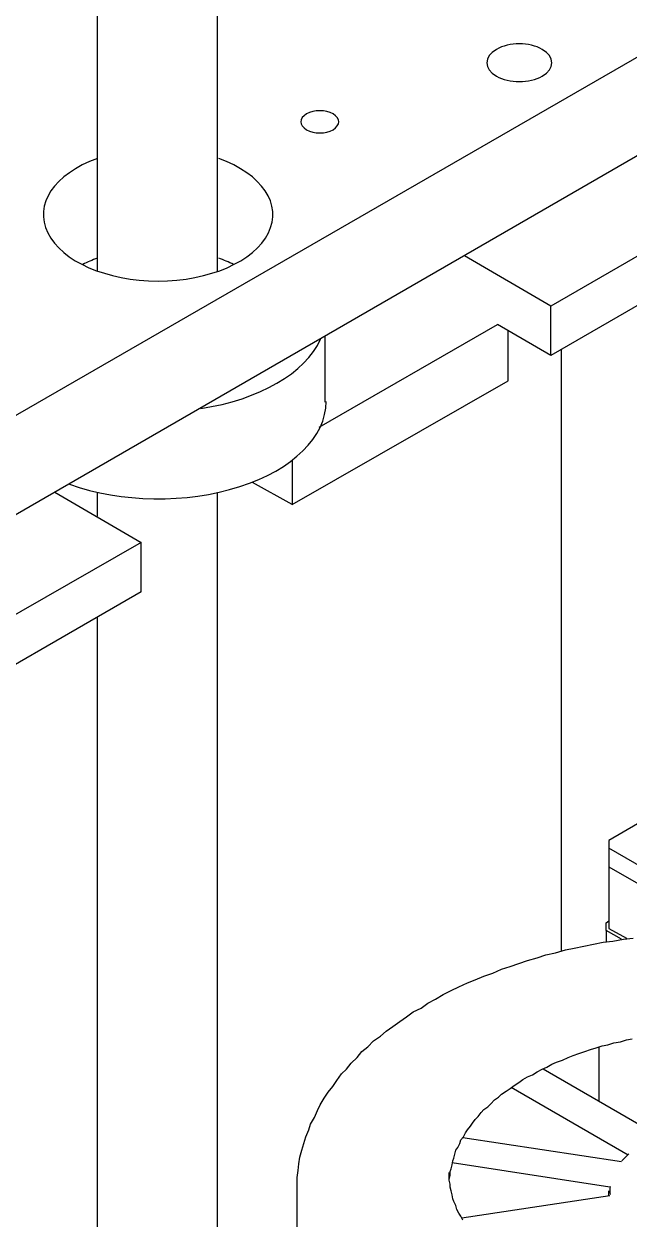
# Model space of a CAD drawing. Extents: x 23 to 317, y -101 to 289.
# Drawn here: x 168.18 to 177.56, y 144.58 to 163.11 of the extents above; entities that cross this region are included whole.
import ezdxf

# ---------------------------------------------------------------- set-up
doc = ezdxf.new("R2010")
doc.units = 0
doc.layers.get('0').update_dxf_attribs({"linetype": 'CONTINUOUS'})

msp = doc.modelspace()

# ---------------------------------------------------------------- linework, layer by layer
at = {"color": 7}
for points in [[(169.317895, 159.274631), (169.317895, 164.392707)], [(171.179014, 159.274631), (171.179014, 164.392707)], [(165.310487, 155.46234), (178.353326, 162.981859), (178.353326, 161.450939), (165.310487, 153.91641), (165.310487, 155.46234)], [(179.689129, 159.90501), (179.689129, 160.67047), (176.342117, 158.734306)], [(179.689129, 159.90501), (176.342117, 157.968846), (175.516621, 158.449135)], [(176.342117, 157.968846), (176.342117, 158.734306), (175.006314, 159.514775)], [(172.754961, 156.858178), (175.516621, 158.449135)], [(172.334708, 156.347872), (172.334708, 155.657457), (175.68172, 157.578611), (175.68172, 158.359081)], [(172.845015, 157.248413), (172.845015, 158.269026)], [(176.507216, 148.738298), (176.507216, 158.0589)], [(168.657498, 155.852574), (169.993301, 155.072105)], [(172.334708, 155.657457), (171.719338, 156.002664)], [(169.317895, 155.477349), (169.317895, 155.837565)], [(171.179014, 143.770312), (171.179014, 155.837565)], [(169.993301, 154.306645), (169.993301, 155.072105), (166.646289, 153.15095)], [(169.993301, 154.306645), (166.646289, 152.370481), (165.820793, 152.85077)], [(169.317895, 142.689663), (169.317895, 153.901401)], [(178.548443, 150.974642), (178.353326, 151.094714), (177.242658, 150.449327), (177.242658, 150.329254), (177.242658, 150.044083), (178.548443, 149.293632), (178.548443, 149.578803), (177.242658, 150.329254)], [(177.242658, 150.044083), (177.242658, 149.083506), (177.512821, 148.933415)], [(177.242658, 150.044083), (178.548443, 149.293632), (178.548443, 149.02347)], [(177.197631, 149.053488), (177.197631, 149.17356), (177.242658, 149.203578)], [(177.437775, 148.918406), (177.197631, 149.053488), (177.197631, 148.873379)], [(172.409753, 140.468328), (172.409753, 145.016061), (172.409753, 145.121124), (172.409753, 145.226187), (172.424762, 145.33125), (172.439771, 145.436314), (172.45478, 145.541377), (172.484799, 145.64644), (172.514817, 145.751503), (172.544835, 145.856566), (172.589862, 145.961629), (172.61988, 146.051683), (172.679916, 146.156747), (172.724943, 146.26181), (172.76997, 146.351864), (172.830006, 146.456927), (172.890042, 146.546981), (172.965087, 146.637035), (173.025123, 146.727089), (173.100168, 146.832153), (173.175213, 146.907198), (173.250259, 146.997252), (173.340313, 147.087306), (173.415358, 147.17736), (173.505412, 147.252405), (173.595466, 147.342459), (173.700529, 147.417504), (173.790583, 147.492549), (173.895646, 147.567595), (174.00071, 147.64264), (174.105773, 147.717685), (174.210836, 147.79273), (174.330908, 147.852766), (174.435971, 147.927811), (174.556043, 147.987847), (174.676116, 148.062892), (174.796188, 148.122928), (174.91626, 148.182964), (175.051341, 148.243), (175.171413, 148.288028), (175.306494, 148.348064), (175.441576, 148.393091), (175.576657, 148.453127), (175.711738, 148.498154), (175.846819, 148.543181), (175.9819, 148.588208), (176.131991, 148.633235), (176.267072, 148.678262), (176.417162, 148.70828), (176.567252, 148.753307), (176.702333, 148.783325), (176.852424, 148.813343), (177.002514, 148.843361), (177.152604, 148.873379), (177.302694, 148.888388), (177.467793, 148.918406), (177.617884, 148.933415)], [(174.76617, 145.196169), (174.781179, 145.256205), (174.781179, 145.316241), (174.796188, 145.361268), (174.811197, 145.421305), (174.826206, 145.481341), (174.841215, 145.526368), (174.856224, 145.586404), (174.871233, 145.64644), (174.901251, 145.691467), (174.931269, 145.751503), (174.946278, 145.811539), (174.991305, 145.856566), (175.021323, 145.916602), (175.051341, 145.961629), (175.096368, 146.021665), (175.126386, 146.066692), (175.171413, 146.126729), (175.21644, 146.171756), (175.261467, 146.231792), (175.306494, 146.276819), (175.366531, 146.321846), (175.411558, 146.366873), (175.471594, 146.426909), (175.53163, 146.471936), (175.576657, 146.516963), (175.651702, 146.56199), (175.711738, 146.607017), (175.771774, 146.652044), (175.846819, 146.697071), (175.906855, 146.742098), (175.9819, 146.787125), (176.056946, 146.817143), (176.131991, 146.862171), (176.207036, 146.907198), (176.282081, 146.937216), (176.357126, 146.982243), (176.432171, 147.012261), (176.522225, 147.042279), (176.612279, 147.087306), (176.687324, 147.117324), (176.777379, 147.147342), (176.867433, 147.17736), (176.957487, 147.207378), (177.047541, 147.237396), (177.137595, 147.267414), (177.227649, 147.282423), (177.317703, 147.312441), (177.422766, 147.32745), (177.512821, 147.357468), (177.602875, 147.372477)], [(177.092568, 146.4119), (177.092568, 147.252405)], [(178.038136, 145.856566), (176.222045, 146.907198)], [(177.542839, 145.571395), (175.726747, 146.622026)], [(177.437775, 145.466332), (174.976296, 145.841557)], [(174.976296, 144.56579), (174.946278, 144.625826), (174.91626, 144.670854), (174.886242, 144.73089), (174.871233, 144.790926), (174.841215, 144.850962), (174.826206, 144.895989), (174.811197, 144.956025), (174.796188, 145.016061), (174.781179, 145.076097), (174.781179, 145.121124), (174.76617, 145.18116), (174.76617, 145.241196), (174.76617, 145.301232)], [(177.257667, 145.076097), (174.811197, 145.451323)], [(177.257667, 144.941016), (174.961287, 144.595808)], [(177.242658, 144.941016), (177.242658, 145.016061)]]:
    msp.add_lwpolyline(points, dxfattribs=at)
for points in [[(175.49879, 162.716034), (175.302427, 162.601741), (175.302427, 162.416409), (175.49879, 162.302115)], [(176.209857, 162.716034), (176.013494, 162.830313), (175.695153, 162.830313), (175.49879, 162.716034)], [(176.209857, 162.302115), (176.40622, 162.416409), (176.40622, 162.601741), (176.209857, 162.716034)], [(175.49879, 162.302115), (175.695153, 162.187837), (176.013494, 162.187837), (176.209857, 162.302115)], [(172.969425, 161.715578), (172.855131, 161.782983), (172.6698, 161.782983), (172.555506, 161.715578)], [(172.555506, 161.715578), (172.441227, 161.648172), (172.441227, 161.538877), (172.555506, 161.471471)], [(172.969425, 161.471471), (173.083703, 161.538877), (173.083703, 161.648172), (172.969425, 161.715578)], [(172.555506, 161.471471), (172.6698, 161.404066), (172.855131, 161.404066), (172.969425, 161.471471)], [(169.316271, 161.025565), (168.642069, 160.783043), (168.327665, 160.311553), (168.545833, 159.870191)], [(171.966085, 159.870191), (172.184253, 160.311553), (171.869848, 160.783043), (171.195647, 161.025565)], [(168.545833, 159.870191), (168.764001, 159.428829), (169.461877, 159.124541), (170.255959, 159.124541)], [(170.255959, 159.124541), (171.050041, 159.124541), (171.747917, 159.428829), (171.966085, 159.870191)], [(169.316271, 159.479636), (169.235878, 159.450717), (169.159608, 159.418133), (169.088189, 159.382196)], [(171.423729, 159.382196), (171.35231, 159.418133), (171.27604, 159.450717), (171.195647, 159.479636)], [(170.917956, 157.147878), (171.826309, 157.286181), (172.535711, 157.697103), (172.774473, 158.223267)], [(171.5211, 155.937492), (172.347523, 156.203577), (172.860024, 156.708231), (172.860024, 157.255918)], [(168.881189, 155.974848), (169.684196, 155.685707), (170.694678, 155.671408), (171.5211, 155.937492)], [(177.552502, 145.590488), (177.512968, 145.555914), (177.477086, 145.519989), (177.445053, 145.482911)], [(177.26091, 145.085627), (177.256586, 145.04429), (177.256586, 145.002841), (177.26091, 144.961504)]]:
    msp.add_open_spline(points, degree=3, dxfattribs=at)

doc.saveas('drawing.dxf')
